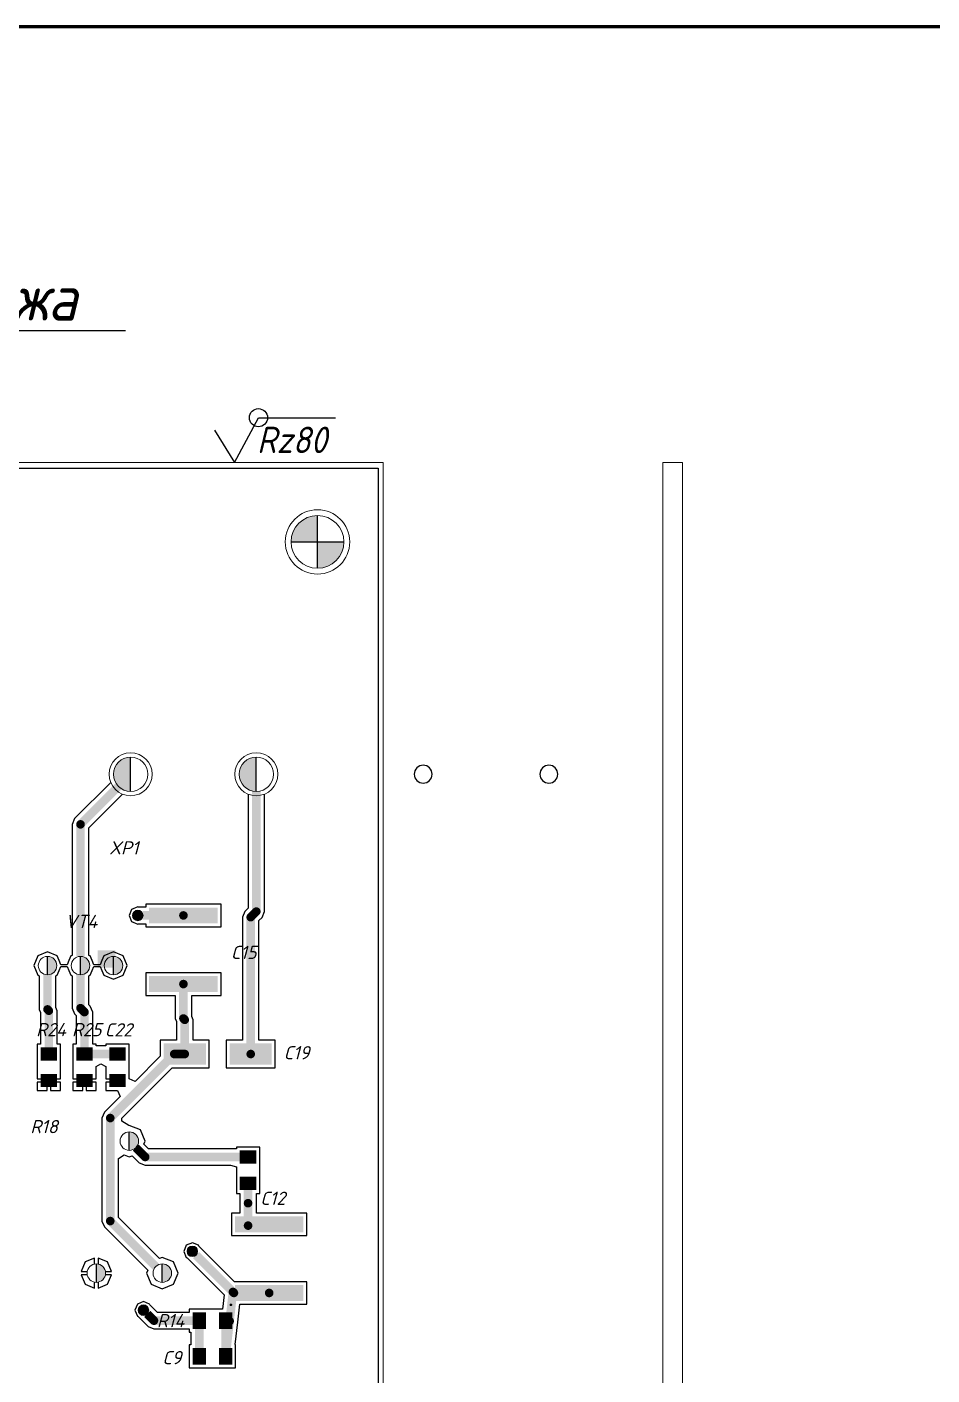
# Model space of a CAD drawing. Header units: millimetres. Extents: x -963 to 6553, y -1367 to 496.
# Drawn here: x 811 to 879.6, y 189.9 to 292 of the extents above; entities that cross this region are included whole.
import ezdxf

# ---------------------------------------------------------------- set-up
doc = ezdxf.new("R2010")
doc.units = ezdxf.units.MM
doc.header["$LTSCALE"] = 0.5
doc.layers.get('0').update_dxf_attribs({"lineweight": 60})
doc.layers.add('2-штриховка', color=7, linetype='Continuous', true_color=0x00c7c7)
doc.layers.add('4-текст', color=7, linetype='Continuous', true_color=0x00ad00)
for name, color, linetype in [('3-размеры', 6, 'Continuous'), ('TopLayer', 1, 'Continuous'), ('TopOverlay', 2, 'Continuous'), ('TopPaste', 8, 'Continuous')]:
    doc.layers.add(name, color=color, linetype=linetype)
doc.layers.add('BottomSolder', color=6, linetype='Continuous', plot=False)
doc.layers.add('Для ПП', color=30, linetype='Continuous', lineweight=20)
doc.styles.get("Standard").update_dxf_attribs({"font": 'isocpeui.ttf', "width": 0.9})

msp = doc.modelspace()

# ---------------------------------------------------------------- hatches: boundary and pattern name
at = {"layer": '2-штриховка'}
h = msp.add_hatch(color=256, dxfattribs=at)
h.dxf.hatch_style = 1
h.paths.add_polyline_path([(833.0574017870601, 254.9876039799996, 0.4142135623730951), (831.0574017870601, 252.9876039799996), (833.0574017870601, 252.9876039799996)])
h.paths.add_polyline_path([(835.0574017870601, 252.9876039799996), (833.0574017870601, 252.9876039799996), (833.0574017870601, 250.9876039799996, 0.4142135623730951)])
h = msp.add_hatch(color=256, dxfattribs=at)
h.dxf.hatch_style = 1
h.paths.add_polyline_path([(817.5950118262123, 235.3876136974099, 0.4142135623730951), (818.8950118262122, 234.0876136974099), (818.8950118262122, 236.6876136974099, 0.4142135623730951)])
h = msp.add_hatch(color=256, dxfattribs=at)
h.dxf.hatch_style = 1
h.paths.add_polyline_path([(827.1200120270603, 235.38761378, 0.4142135623730951), (828.4200120270602, 234.08761378), (828.4200120270602, 236.68761378, 0.4142135623730951)])
h = msp.add_hatch(color=256, dxfattribs=at)
h.dxf.hatch_style = 1
h.paths.add_polyline_path([(819.0325778280938, 224.6876098588128, 1), (819.8325778280938, 224.6876098588128, 1)])
h = msp.add_hatch(color=256, dxfattribs=at)
h.dxf.hatch_style = 1
h.paths.add_polyline_path([(812.5949992270602, 221.58756658), (812.5949992270602, 220.18756658, 0.4142135623730951), (813.2949992270602, 220.88756658, 0.4142135623730951)])
h = msp.add_hatch(color=256, dxfattribs=at)
h.dxf.hatch_style = 1
h.paths.add_polyline_path([(815.0949688270601, 221.58756658), (815.0949688270601, 220.18756658, 0.4142135623730951), (815.7949688270602, 220.88756658, 0.4142135623730951)])
h = msp.add_hatch(color=256, dxfattribs=at)
h.dxf.hatch_style = 1
h.paths.add_polyline_path([(817.5949892270602, 221.58756658), (817.5949892270602, 220.18756658, 0.4142135623730951), (818.2949892270602, 220.88756658, 0.4142135623730951)])
h = msp.add_hatch(color=256, dxfattribs=at)
h.dxf.hatch_style = 1
h.paths.add_polyline_path([(818.7949868270601, 208.28761858), (818.7949868270601, 206.88761858, 0.4142135623730951), (819.4949868270602, 207.58761858, 0.4142135623730951)])
h = msp.add_hatch(color=256, dxfattribs=at)
h.dxf.hatch_style = 1
h.paths.add_polyline_path([(823.172777829557, 199.2372162498823, 1), (823.972777829557, 199.2372162498823, 1)])
h = msp.add_hatch(color=256, dxfattribs=at)
h.dxf.hatch_style = 1
h.paths.add_polyline_path([(816.2949664270601, 198.28758778), (816.2949664270601, 196.88758778, 0.4142135623730951), (816.9949664270601, 197.58758778, 0.4142135623730951)])
h = msp.add_hatch(color=256, dxfattribs=at)
h.dxf.hatch_style = 1
h.paths.add_polyline_path([(821.2949564270601, 198.28758778), (821.2949564270601, 196.88758778, 0.4142135623730951), (821.9949564270602, 197.58758778, 0.4142135623730951)])
h = msp.add_hatch(color=256, dxfattribs=at)
h.dxf.hatch_style = 1
h.paths.add_polyline_path([(819.4643776270601, 194.78520578, 1), (820.2643776270601, 194.78520578, 1)])

# ---------------------------------------------------------------- linework, layer by layer
at = {"lineweight": 60}
msp.add_lwpolyline([(736.4386285396113, 5), (1131.438628539611, 5), (1131.438628539611, 292), (736.4386285396113, 292)], close=True, dxfattribs=at)
at = {"layer": '3-размеры'}
for p, q in [((825.2483941339912, 261.4613120900331), (826.7740293829962, 259)), ((826.7740293829962, 259), (828.5798923587778, 262.3949096695624)), ((828.5798923587778, 262.3949096695624), (834.4171393940247, 262.3949096695624))]:
    msp.add_line(p, q, dxfattribs=at)
msp.add_circle((828.5798923587778, 262.3949096695624), 0.6889672591341878, dxfattribs=at)
at = {"layer": '4-текст'}
for p, q in [((781.3346259386559, 269.0058814875172), (818.4968772760468, 269.0058814875172)), ((833.0574017870601, 250.9876039799996), (833.0574017870601, 254.9876039799996)), ((831.05740178706, 252.9876039799996), (835.0574017870601, 252.9876039799996)), ((818.8950118262122, 234.0876136974099), (818.8950118262122, 236.6876136974099)), ((828.4200120270602, 234.08761378), (828.4200120270602, 236.68761378)), ((812.5949992270602, 220.18756658), (812.5949992270602, 221.58756658)), ((815.0949688270601, 220.18756658), (815.0949688270601, 221.58756658)), ((817.5949892270602, 220.18756658), (817.5949892270602, 221.58756658)), ((818.7949868270601, 206.88761858), (818.7949868270601, 208.28761858)), ((816.2949664270601, 196.88758778), (816.2949664270601, 198.28758778)), ((821.2949564270601, 196.88758778), (821.2949564270601, 198.28758778))]:
    msp.add_line(p, q, dxfattribs=at)
at = {"layer": 'BottomSolder'}
for centre, start, end in [((841.0670581484454, 235.38761378), 0, 180), ((850.5920581484454, 235.38761378), 0, 180), ((841.0670581484454, 235.38761378), 180, 0), ((850.5920581484454, 235.38761378), 180, 0)]:
    msp.add_arc(centre, 0.675800019999997, start, end, dxfattribs=at)
msp.add_solid([(816.4054056684454, 220.7259921), (817.7286034284454, 220.7259921), (816.4054056684454, 222.04918986), (817.7286034284454, 222.04918986)], dxfattribs=at)
at = {"layer": 'TopLayer'}
for p, q in [((758.4405685470601, 258.57521536), (837.6449846870602, 258.57521536)), ((837.6449846870602, 258.57521536), (837.6449846870602, 129.4)), ((817.389470074871, 234.7683692678109), (814.6518201070602, 232.0307193)), ((827.7933051270601, 233.8851628499627), (827.7933051270601, 225.23863992)), ((829.0467189270602, 224.97904938), (829.0467189270602, 233.8851628499626)), ((815.7216757270602, 231.32798004), (818.275767514871, 233.8820718278109)), ((814.6518201070602, 232.0307193), (814.4682619270601, 231.58757058)), ((814.4682619270601, 231.58757058), (814.4682619270601, 221.66057748)), ((815.7216757270602, 221.66057748), (815.7216757270602, 231.32798004)), ((818.9702976270602, 225.14988978), (818.7788146470601, 224.68760978)), ((819.4325776270601, 225.34137276), (818.9702976270602, 225.14988978)), ((819.4978962670601, 225.31431668), (819.4325776270601, 225.34137276)), ((820.0410041470601, 225.31431668), (819.4978962670601, 225.31431668)), ((825.7490039070601, 225.54160858), (820.0410041470601, 225.54160858)), ((820.0410041470601, 225.54160858), (820.0410041470601, 225.31431668)), ((825.7490039070601, 223.83361098), (825.7490039070601, 225.54160858)), ((827.5518197070602, 224.9971545), (827.3682615270601, 224.55400578)), ((827.7933051270601, 225.23863992), (827.5518197070602, 224.9971545)), ((828.8631607470601, 224.53590066), (829.0467189270602, 224.97904938)), ((818.7788146470601, 224.68760978), (818.9702976270602, 224.22532978)), ((818.9702976270602, 224.22532978), (819.4325776270601, 224.0338468)), ((819.4325776270601, 224.0338468), (819.4978962670601, 224.06090288)), ((819.4978962670601, 224.06090288), (820.0410041470601, 224.06090288)), ((820.0410041470601, 224.06090288), (820.0410041470601, 223.83361098)), ((820.0410041470601, 223.83361098), (825.7490039070601, 223.83361098)), ((827.3682615270601, 224.55400578), (827.3682615270601, 215.24160378)), ((828.6216753270602, 224.29441524), (828.8631607470601, 224.53590066)), ((828.6216753270602, 215.24160378), (828.6216753270602, 224.29441524)), ((812.5949992270602, 221.92016802), (811.8648406670601, 221.61772514)), ((813.3251577870601, 221.61772514), (812.5949992270602, 221.92016802)), ((814.4682619270601, 221.66057748), (814.3648102670601, 221.61772514)), ((815.8251273870601, 221.61772514), (815.7216757270602, 221.66057748)), ((817.5949892270602, 221.92016802), (816.8648306670601, 221.61772514)), ((818.3251477870601, 221.61772514), (817.5949892270602, 221.92016802)), ((811.8648406670601, 221.61772514), (811.5623977870601, 220.88756658)), ((811.5623977870601, 220.88756658), (811.8648406670601, 220.15740802)), ((813.4700393870602, 221.26795444), (813.3251577870601, 221.61772514)), ((813.4700368470601, 220.50717618), (813.6004302870601, 220.82196092)), ((813.6004302870601, 220.95317224), (813.4700393870602, 221.26795444)), ((814.0895377670602, 220.95317224), (813.6004302870601, 220.95317224)), ((813.6004302870601, 220.82196092), (814.0895377670602, 220.82196092)), ((814.2199312070601, 221.26795698), (814.0895377670602, 220.95317224)), ((814.0895377670602, 220.82196092), (814.2199286670601, 220.50717872)), ((814.3648102670601, 221.61772514), (814.2199312070601, 221.26795698)), ((815.9699708870602, 221.2680408), (815.8251273870601, 221.61772514)), ((816.1004506870601, 220.95304778), (815.9699708870602, 221.2680408)), ((815.9699708870602, 220.50708728), (816.1004506870601, 220.82208538)), ((816.5895073670602, 220.95304778), (816.1004506870601, 220.95304778)), ((816.1004506870601, 220.82208538), (816.5895073670602, 220.82208538)), ((816.7199871670601, 221.26804588), (816.5895073670602, 220.95304778)), ((816.5895073670602, 220.82208538), (816.7199871670601, 220.50709236)), ((816.8648306670601, 221.61772514), (816.7199871670601, 221.26804588)), ((818.6275906670602, 220.88756658), (818.3251477870601, 221.61772514)), ((818.3251477870601, 220.15740802), (818.6275906670602, 220.88756658)), ((811.8648406670601, 220.15740802), (811.9682923270601, 220.11455568)), ((811.9682923270601, 220.11455568), (811.9682923270601, 217.56738018)), ((813.2217061270601, 220.11455568), (813.3251577870601, 220.15740802)), ((813.2217061270601, 217.7087642), (813.2217061270601, 220.11455568)), ((813.3251577870601, 220.15740802), (813.4700368470601, 220.50717618)), ((814.2199286670601, 220.50717872), (814.3648102670601, 220.15740802)), ((814.3648102670601, 220.15740802), (814.4682619270601, 220.11455568)), ((814.4682619270601, 220.11455568), (814.4682619270601, 217.66583058)), ((815.7216757270602, 220.11455568), (815.8251273870601, 220.15740802)), ((815.7216757270602, 217.92542112), (815.7216757270602, 220.11455568)), ((815.8251273870601, 220.15740802), (815.9699708870602, 220.50708728)), ((816.7199871670601, 220.50709236), (816.8648306670601, 220.15740802)), ((816.8648306670601, 220.15740802), (817.5949892270602, 219.85496514)), ((817.5949892270602, 219.85496514), (818.3251477870601, 220.15740802)), ((825.7490039070601, 220.34156818), (820.0410041470601, 220.34156818)), ((820.0410041470601, 220.34156818), (820.0410041470601, 218.63357058)), ((825.7490039070601, 218.63357058), (825.7490039070601, 220.34156818)), ((820.0410041470601, 218.63357058), (822.2682971270601, 218.63357058)), ((822.2682971270601, 218.63357058), (822.2682971270601, 216.88158018)), ((823.5217109270601, 217.0229642), (823.5217109270601, 218.63357058)), ((823.5217109270601, 218.63357058), (825.7490039070601, 218.63357058)), ((811.9682923270601, 217.56738018), (812.0682667270602, 217.32602176)), ((813.3216805270602, 217.46740578), (813.2217061270601, 217.7087642)), ((814.4682619270601, 217.66583058), (814.6518201070602, 217.22268186)), ((815.8381423470602, 217.8089545), (815.7216757270602, 217.92542112)), ((816.0217005270601, 217.36580578), (815.8381423470602, 217.8089545)), ((812.0682667270602, 217.32602176), (812.0682667270602, 214.94160438)), ((813.3216805270602, 214.94160438), (813.3216805270602, 217.46740578)), ((814.6518201070602, 217.22268186), (814.7682867270602, 217.10621524)), ((814.7682867270602, 217.10621524), (814.7682867270602, 214.94160438)), ((816.0217005270601, 214.94160438), (816.0217005270601, 217.36580578)), ((822.2682971270601, 216.88158018), (822.3682715270601, 216.64022176)), ((822.3682715270601, 216.64022176), (822.3682715270601, 215.24160378)), ((823.6216853270602, 216.78160578), (823.5217109270601, 217.0229642)), ((823.6216853270602, 215.24160378), (823.6216853270602, 216.78160578)), ((812.0682667270602, 214.94160438), (811.8159736070601, 214.94160438)), ((811.8159736070601, 214.94160438), (811.8159736070601, 213.44160992)), ((813.5739736470601, 214.94160438), (813.3216805270602, 214.94160438)), ((813.5739736470601, 213.44160992), (813.5739736470601, 214.94160438)), ((814.7682867270602, 214.94160438), (814.5159936070601, 214.94160438)), ((814.5159936070601, 214.94160438), (814.5159936070601, 213.44155912)), ((816.2739936470601, 214.94160438), (816.0217005270601, 214.94160438)), ((816.2739936470601, 214.81431228), (816.2739936470601, 214.94160438)), ((817.01596320706, 214.81431228), (816.2739936470601, 214.81431228)), ((818.7739632470601, 214.94160438), (817.01596320706, 214.94160438)), ((817.01596320706, 214.94160438), (817.01596320706, 214.81431228)), ((818.7739632470601, 213.44155912), (818.7739632470601, 214.94160438)), ((822.3682715270601, 215.24160378), (821.1409790870601, 215.24160378)), ((821.1409790870601, 215.24160378), (821.1409790870601, 214.01370428)), ((824.8489777670601, 215.24160378), (823.6216853270602, 215.24160378)), ((824.8489777670601, 213.13360698), (824.8489777670601, 215.24160378)), ((827.3682615270601, 215.24160378), (826.1409690870602, 215.24160378)), ((826.1409690870602, 215.24160378), (826.1409690870602, 213.13360698)), ((829.8489677670601, 215.24160378), (828.6216753270602, 215.24160378)), ((829.8489677670601, 213.13360698), (829.8489677670601, 215.24160378)), ((821.1409790870601, 214.01370428), (819.2359028870601, 212.10862808)), ((811.8159736070601, 213.44160992), (811.8159710670601, 213.43360638)), ((811.8159710670601, 213.43360638), (811.8159710670601, 212.94160838)), ((811.8159710670601, 212.94160838), (811.8159736070601, 212.93360484)), ((811.8159736070601, 212.93360484), (811.8159736070601, 212.31461192)), ((813.5739761870601, 213.43360638), (813.5739736470601, 213.44160992)), ((813.5739736470601, 212.93360484), (813.5739761870601, 212.94160838)), ((813.5739736470601, 212.31461192), (813.5739736470601, 212.93360484)), ((813.5739761870601, 212.94160838), (813.5739761870601, 213.43360638)), ((814.5159936070601, 213.44155912), (814.5159910670601, 213.43360638)), ((814.5159910670601, 213.43360638), (814.5159910670601, 212.94155758)), ((814.5159910670601, 212.94155758), (814.5159936070601, 212.93360484)), ((814.5159936070601, 212.93360484), (814.5159936070601, 212.31455096)), ((816.2739936470601, 212.93360484), (816.2739961870601, 212.94155758)), ((816.2739936470601, 212.31455096), (816.2739936470601, 212.93360484)), ((816.2739961870601, 213.2427076), (816.6449784270601, 213.45542752)), ((816.2739961870601, 212.94155758), (816.2739961870601, 213.2427076)), ((816.6449784270601, 213.45542752), (817.0159606670601, 213.2427076)), ((817.0159606670601, 213.2427076), (817.0159606670601, 212.94155758)), ((817.0159606670601, 212.94155758), (817.01596320706, 212.93360484)), ((817.01596320706, 212.93360484), (817.01596320706, 212.31455096)), ((818.2166237470601, 209.31675406), (822.0334766670601, 213.13360698)), ((818.7739657870601, 213.43360638), (818.7739632470601, 213.44155912)), ((818.7739632470601, 212.93360484), (818.7739657870601, 212.94155758)), ((818.7739632470601, 212.29997136), (818.7739632470601, 212.93360484)), ((818.7739657870601, 212.94155758), (818.7739657870601, 213.43360638)), ((822.0334766670601, 213.13360698), (824.8489777670601, 213.13360698)), ((826.1409690870602, 213.13360698), (829.8489677670601, 213.13360698)), ((811.8159736070601, 212.31461192), (812.6949812470601, 212.31461192)), ((812.5679812470602, 212.06061192), (811.8159736070601, 212.06061192)), ((811.8159736070601, 212.06061192), (811.8159736070601, 211.43361038)), ((811.8159736070601, 211.43361038), (812.5679812470602, 211.43361038)), ((812.5679812470602, 211.43361038), (812.5679812470602, 212.06061192)), ((812.6949812470601, 212.31461192), (813.5739736470601, 212.31461192)), ((813.5739736470601, 212.06061192), (812.8219812470601, 212.06061192)), ((812.8219812470601, 212.06061192), (812.8219812470601, 211.43361038)), ((812.8219812470601, 211.43361038), (813.5739736470601, 211.43361038)), ((813.5739736470601, 211.43361038), (813.5739736470601, 212.06061192)), ((814.5159936070601, 212.31455096), (815.3949910870601, 212.31455096)), ((815.2679910870601, 212.06055096), (814.5159936070601, 212.06055096)), ((814.5159936070601, 212.06055096), (814.5159936070601, 211.43355958)), ((814.5159936070601, 211.43355958), (815.2679910870601, 211.43355958)), ((815.2679910870601, 211.43355958), (815.2679910870601, 212.06055096)), ((815.3949910870601, 212.31455096), (816.2739936470601, 212.31455096)), ((816.2739936470601, 212.06055096), (815.5219910870601, 212.06055096)), ((815.5219910870601, 212.06055096), (815.5219910870601, 211.43355958)), ((815.5219910870601, 211.43355958), (816.2739936470601, 211.43355958)), ((816.2739936470601, 211.43355958), (816.2739936470601, 212.06055096)), ((817.01596320706, 212.31455096), (817.8949606870601, 212.31455096)), ((817.8949606870601, 212.06055096), (817.01596320706, 212.06055096)), ((817.01596320706, 212.06055096), (817.01596320706, 211.43355958)), ((817.01596320706, 211.43355958), (817.9075514670601, 211.43355958)), ((817.8949606870601, 212.31455096), (817.8949606870601, 212.06055096)), ((817.9075514670601, 211.43355958), (818.0988947470602, 210.97161994)), ((819.2359028870601, 212.10862808), (818.7739632470601, 212.29997136)), ((818.0988947470602, 210.97161994), (816.9066289070602, 209.7793541)), ((816.9066289070602, 209.7793541), (816.7230707270602, 209.33620538)), ((816.7230707270602, 209.33620538), (816.7230707270602, 201.53276658)), ((818.2357347070601, 209.09212408), (818.2166237470601, 209.31675406)), ((818.7649386270601, 208.77013082), (818.2357347070601, 209.09212408)), ((818.7949868270601, 208.78257682), (818.7649386270601, 208.77013082)), ((819.6399508470602, 208.4325826), (818.7949868270601, 208.78257682)), ((819.9899450670601, 207.58761858), (819.6399508470602, 208.4325826)), ((819.8995413870601, 207.36936146), (819.9899450670601, 207.58761858)), ((820.2545749670602, 207.01432788), (819.8995413870601, 207.36936146)), ((817.9764845270602, 206.28170552), (818.3922190270602, 206.55949008)), ((818.3922190270602, 206.55949008), (818.7949868270601, 206.39266034)), ((818.7949868270601, 206.39266034), (819.0132439470601, 206.48306402)), ((819.0132439470601, 206.48306402), (819.5518357070601, 205.94447226)), ((826.9159688070602, 207.01432788), (820.2545749670602, 207.01432788)), ((828.6739688470601, 207.14161998), (826.9159688070602, 207.14161998)), ((826.9159688070602, 207.14161998), (826.9159688070602, 207.01432788)), ((828.6739688470601, 205.64162552), (828.6739688470601, 207.14161998)), ((817.9764845270602, 201.79235712), (817.9764845270602, 206.28170552)), ((819.5518357070601, 205.94447226), (819.9949844270601, 205.76091408)), ((819.9949844270601, 205.76091408), (826.4653575670601, 205.76091408)), ((826.4653575670601, 205.76091408), (826.9159662670601, 205.63361944)), ((826.9159662670601, 205.63361944), (826.9159662670601, 205.14162398)), ((828.6739713870601, 205.63362198), (828.6739688470601, 205.64162552)), ((828.6739713870601, 205.14162398), (828.6739713870601, 205.63362198)), ((826.9159662670601, 205.14162398), (826.9159688070602, 205.13362044)), ((826.9159688070602, 205.13362044), (826.9159688070602, 203.63362598)), ((828.6739688470601, 205.13362044), (828.6739713870601, 205.14162398)), ((828.6739688470601, 203.63362598), (828.6739688470601, 205.13362044)), ((826.9159688070602, 203.63362598), (827.1682619270601, 203.63362598)), ((827.1682619270601, 203.63362598), (827.1682619270601, 202.88760258)), ((828.4216757270601, 202.88761274), (828.4216757270601, 203.63362598)), ((828.4216757270601, 203.63362598), (828.6739688470601, 203.63362598)), ((827.1682619270601, 202.88760258), (827.1682695470602, 202.8875848)), ((827.1682695470602, 202.8875848), (827.1682695470602, 202.14160458)), ((828.4216833470601, 202.88759496), (828.4216757270601, 202.88761274)), ((828.4216833470601, 202.14160458), (828.4216833470601, 202.88759496)), ((816.7230707270602, 201.53276658), (816.9066289070602, 201.08961786)), ((821.0766993070602, 198.69214234), (817.9764845270602, 201.79235712)), ((827.1682695470602, 202.14160458), (826.5409657470601, 202.14160458)), ((826.5409657470601, 202.14160458), (826.5409657470601, 200.43360698)), ((832.2489655070601, 202.14160458), (828.4216833470601, 202.14160458)), ((832.2489655070601, 200.43360698), (832.2489655070601, 202.14160458)), ((816.9066289070602, 201.08961786), (820.1904018670601, 197.8058449)), ((826.5409657470601, 200.43360698), (832.2489655070601, 200.43360698)), ((823.1104976270601, 199.69949618), (822.9190146470602, 199.23721618)), ((822.9190146470602, 199.23721618), (823.1104976270601, 198.77493618)), ((823.5727776270602, 199.89097916), (823.1104976270601, 199.69949618)), ((824.0350576270602, 199.69949618), (823.5727776270602, 199.89097916)), ((824.0621137070601, 199.63417754), (824.0350576270602, 199.69949618)), ((826.7546762670601, 196.94161498), (824.0621137070601, 199.63417754)), ((815.4500024070601, 198.4325518), (815.1526166670601, 197.71459794)), ((816.1679715070601, 198.72994262), (815.4500024070601, 198.4325518)), ((816.1679715070601, 198.2759716048348), (816.1679715070601, 198.72994262)), ((817.1399304470601, 198.4325518), (816.4219715070601, 198.72994008)), ((816.4219715070601, 198.72994008), (816.4219715070601, 198.2759697304128)), ((817.4373161870601, 197.71459794), (817.1399304470601, 198.4325518)), ((821.2949564270601, 198.78254602), (821.0766993070602, 198.69214234)), ((822.1399204470601, 198.4325518), (821.2949564270601, 198.78254602)), ((822.4899146670601, 197.58758778), (822.1399204470601, 198.4325518)), ((823.1104976270601, 198.77493618), (823.1758162670601, 198.7478801)), ((823.1758162670601, 198.7478801), (825.9895215870602, 195.93417478)), ((815.6065816650724, 197.46059794), (815.1526090470601, 197.46059794)), ((815.1526090470601, 197.46059794), (815.4500024070601, 196.74262376)), ((815.1526166670601, 197.71459794), (815.6065854139164, 197.71459794)), ((816.9833474402038, 197.71459794), (817.4373161870601, 197.71459794)), ((817.4373238070601, 197.46059794), (816.9833511890478, 197.46059794)), ((817.1399304470601, 196.74262376), (817.4373238070601, 197.46059794)), ((820.1904018670601, 197.8058449), (820.0999981870601, 197.58758778)), ((820.0999981870601, 197.58758778), (820.4499924070601, 196.74262376)), ((822.1399204470601, 196.74262376), (822.4899146670601, 197.58758778)), ((815.4500024070601, 196.74262376), (816.1679715070601, 196.44523294)), ((816.1679715070601, 196.44523294), (816.1679715070601, 196.8992039551652)), ((816.4219715070601, 196.8992058295871), (816.4219715070601, 196.44523548)), ((816.4219715070601, 196.44523548), (817.1399304470601, 196.74262376)), ((820.4499924070601, 196.74262376), (821.2949564270601, 196.39262954)), ((821.2949564270601, 196.39262954), (822.1399204470601, 196.74262376)), ((832.2489655070601, 196.94161498), (826.7546762670601, 196.94161498)), ((832.2489655070601, 195.23361738), (832.2489655070601, 196.94161498)), ((819.4020976270601, 195.24748578), (819.2106146470601, 194.78520578)), ((819.8643776270601, 195.43896876), (819.4020976270601, 195.24748578)), ((820.3266576270602, 195.24748578), (819.8643776270601, 195.43896876)), ((820.3537137070601, 195.18216714), (820.3266576270602, 195.24748578)), ((820.9215789670601, 194.61430188), (820.3537137070601, 195.18216714)), ((825.9895215870602, 195.93417478), (825.8688487270601, 194.866595)), ((827.0190826470601, 193.88314256), (827.1717315670602, 195.23361738)), ((827.1717315670602, 195.23361738), (832.2489655070601, 195.23361738)), ((819.2106146470601, 194.78520578), (819.4020976270601, 194.32292578)), ((819.4020976270601, 194.32292578), (819.4674162670601, 194.2958697)), ((819.4674162670601, 194.2958697), (820.21883970706, 193.54444626)), ((823.3410026270601, 194.61430188), (820.9215789670601, 194.61430188)), ((824.8409970870601, 194.866595), (823.3410026270601, 194.866595)), ((823.3410026270601, 194.866595), (823.3410026270601, 194.61430188)), ((824.8490006270601, 194.86659754), (824.8409970870601, 194.866595)), ((825.3409986270601, 194.86659754), (824.8490006270601, 194.86659754)), ((825.3490021670601, 194.866595), (825.3409986270601, 194.86659754)), ((825.8688487270601, 194.866595), (825.3490021670601, 194.866595)), ((820.21883970706, 193.54444626), (820.6619884270601, 193.36088808)), ((820.6619884270601, 193.36088808), (823.3410026270601, 193.36088808)), ((823.3410026270601, 193.36088808), (823.3410026270601, 193.10859496)), ((823.3410026270601, 193.10859496), (823.4682947270601, 193.10859496)), ((823.4682947270601, 193.10859496), (823.4682947270601, 192.166575)), ((826.8277419070602, 192.19036972), (827.0190826470601, 193.88314256)), ((823.4682947270601, 192.166575), (823.3410026270601, 192.166575)), ((823.3410026270601, 192.166575), (823.3410026270601, 190.40857496)), ((826.8489991670601, 192.166575), (826.8277419070602, 192.19036972)), ((826.8489966270602, 190.40857496), (826.8489966270602, 192.166575)), ((826.8489966270602, 192.166575), (826.8489991670601, 192.166575)), ((823.3410026270601, 190.40857496), (824.8409970870601, 190.40857496)), ((824.8409970870601, 190.40857496), (824.8490006270601, 190.40857242)), ((824.8490006270601, 190.40857242), (825.3409986270601, 190.40857242)), ((825.3409986270601, 190.40857242), (825.3490021670601, 190.40857496)), ((825.3490021670601, 190.40857496), (826.8489966270602, 190.40857496))]:
    msp.add_line(p, q, dxfattribs=at)
at = {"layer": 'TopLayer', "const_width": 0.6500012399999999}
for points in [[(815.0949688270601, 231.58757058), (817.975773057888, 234.4683748346491)], [(828.4200120270601, 224.97904938), (828.4200120270602, 234.08761378)], [(815.0949688270601, 221.58756658), (815.0949688270601, 231.58757058)], [(819.8325778280938, 224.6876098497079), (822.89500402706, 224.68760978)], [(827.9949684270601, 224.55400578), (828.4200120270601, 224.97904938)], [(827.9949684270601, 214.18760538), (827.9949684270601, 224.55400578)], [(812.5949992270602, 217.56738018), (812.5949992270602, 220.18756658)], [(815.0949688270601, 217.66583058), (815.0949688270601, 220.18756658)], [(822.89500402706, 216.88158018), (822.89500402706, 219.48756938)], [(812.5949992270602, 217.56738018), (812.6949736270601, 217.46740578)], [(812.6949736270601, 214.18760538), (812.6949736270601, 217.46740578)], [(815.0949688270601, 217.66583058), (815.3949936270601, 217.36580578)], [(815.3949936270601, 214.18760538), (815.3949936270601, 217.36580578)], [(822.89500402706, 216.88158018), (822.9949784270601, 216.78160578)], [(822.9949784270601, 214.18760538), (822.9949784270601, 216.78160578)], [(815.3949936270601, 214.18760538), (817.8949632270601, 214.18760538)], [(817.3497776270601, 209.33620538), (822.2011776270601, 214.18760538)], [(822.2011776270601, 214.18760538), (822.9949784270601, 214.18760538)], [(817.3497776270601, 201.53276658), (817.3497776270601, 209.33620538)], [(819.2899615738908, 207.0926438331694), (819.9949844270601, 206.38762098)], [(819.9949844270601, 206.38762098), (827.7949688270602, 206.38762098)], [(827.7949688270602, 202.88760258), (827.7949688270602, 204.38762498)], [(827.7949688270602, 202.88760258), (827.7949764470601, 202.88759496)], [(827.7949764470601, 201.18760344), (827.7949764470601, 202.88759496)], [(817.3497776270601, 201.53276658), (820.7999816802295, 198.0825625268306)], [(823.8556205294982, 198.9543735248743), (826.6461776270602, 196.16381618)], [(826.3963406870602, 193.95353358), (826.6461776270602, 196.16381618)], [(826.6461776270602, 196.16381618), (829.3949656270601, 196.08761618)], [(826.6461776270602, 196.16381618), (826.7223776270602, 196.08761618)], [(826.7223776270602, 196.08761618), (829.3949656270601, 196.08761618)], [(820.1472203395347, 194.5023630675254), (820.6619884270601, 193.98759498)], [(820.6619884270601, 193.98759498), (824.0950016270601, 193.98759498)], [(824.0950016270601, 191.28757498), (824.0950016270601, 193.98759498)], [(826.0949976270601, 191.28757498), (826.0949976270601, 193.98759498)], [(826.0949976270601, 191.28757498), (826.3963406870602, 193.95353358)]]:
    msp.add_lwpolyline(points, dxfattribs=at)
at = {"layer": 'TopLayer', "const_width": 0.32500062}
for points in [[(814.9324697870601, 231.58757058, 1), (815.2574678670601, 231.58757058, 1)], [(814.9324697870601, 231.58757058, 1), (815.2574678670601, 231.58757058, 1)], [(822.7325049870601, 224.68760978, 1), (823.0575030670601, 224.68760978, 1)], [(827.8324693870601, 224.55400578, 1), (828.1574674670601, 224.55400578, 1)], [(827.8324693870601, 224.55400578, 1), (828.1574674670601, 224.55400578, 1)], [(828.2575129870601, 224.97904938, 1), (828.5825110670602, 224.97904938, 1)], [(828.2575129870601, 224.97904938, 1), (828.5825110670602, 224.97904938, 1)], [(822.7325049870601, 219.48756938, 1), (823.0575030670601, 219.48756938, 1)], [(812.4325001870601, 217.56738018, 1), (812.7574982670601, 217.56738018, 1)], [(812.4325001870601, 217.56738018, 1), (812.7574982670601, 217.56738018, 1)], [(812.5324745870602, 217.46740578, 1), (812.8574726670602, 217.46740578, 1)], [(812.5324745870602, 217.46740578, 1), (812.8574726670602, 217.46740578, 1)], [(814.9324697870601, 217.66583058, 1), (815.2574678670601, 217.66583058, 1)], [(814.9324697870601, 217.66583058, 1), (815.2574678670601, 217.66583058, 1)], [(815.2324945870602, 217.36580578, 1), (815.5574926670602, 217.36580578, 1)], [(815.2324945870602, 217.36580578, 1), (815.5574926670602, 217.36580578, 1)], [(822.7325049870601, 216.88158018, 1), (823.0575030670601, 216.88158018, 1)], [(822.7325049870601, 216.88158018, 1), (823.0575030670601, 216.88158018, 1)], [(822.8324793870601, 216.78160578, 1), (823.1574774670602, 216.78160578, 1)], [(822.8324793870601, 216.78160578, 1), (823.1574774670602, 216.78160578, 1)], [(812.5324745870602, 214.18760538, 1), (812.8574726670602, 214.18760538, 1)], [(815.2324945870602, 214.18760538, 1), (815.5574926670602, 214.18760538, 1)], [(815.2324945870602, 214.18760538, 1), (815.5574926670602, 214.18760538, 1)], [(817.7324641870601, 214.18760538, 1), (818.0574622670601, 214.18760538, 1)], [(822.0386785870602, 214.18760538, 1), (822.3636766670601, 214.18760538, 1)], [(822.0386785870602, 214.18760538, 1), (822.3636766670601, 214.18760538, 1)], [(822.8324793870601, 214.18760538, 1), (823.1574774670602, 214.18760538, 1)], [(822.8324793870601, 214.18760538, 1), (823.1574774670602, 214.18760538, 1)], [(827.8324693870601, 214.18760538, 1), (828.1574674670601, 214.18760538, 1)], [(817.1872785870602, 209.33620538, 1), (817.5122766670601, 209.33620538, 1)], [(817.1872785870602, 209.33620538, 1), (817.5122766670601, 209.33620538, 1)], [(819.8324853870602, 206.38762098, 1), (820.1574834670602, 206.38762098, 1)], [(819.8324853870602, 206.38762098, 1), (820.1574834670602, 206.38762098, 1)], [(827.6324697870601, 206.38762098, 1), (827.9574678670601, 206.38762098, 1)], [(827.6324697870601, 204.38762498, 1), (827.9574678670601, 204.38762498, 1)], [(827.6324697870601, 202.88760258, 1), (827.9574678670601, 202.88760258, 1)], [(827.6324697870601, 202.88760258, 1), (827.9574678670601, 202.88760258, 1)], [(827.6324774070602, 202.88759496, 1), (827.9574754870602, 202.88759496, 1)], [(827.6324774070602, 202.88759496, 1), (827.9574754870602, 202.88759496, 1)], [(817.1872785870602, 201.53276658, 1), (817.5122766670601, 201.53276658, 1)], [(817.1872785870602, 201.53276658, 1), (817.5122766670601, 201.53276658, 1)], [(827.6324774070602, 201.18760344, 1), (827.9574754870602, 201.18760344, 1)], [(826.4836785870601, 196.16381618, 1), (826.8086766670601, 196.16381618, 1)], [(826.4836785870601, 196.16381618, 1), (826.8086766670601, 196.16381618, 1)], [(826.4836785870601, 196.16381618, 1), (826.8086766670601, 196.16381618, 1)], [(826.4836785870601, 196.16381618, 1), (826.8086766670601, 196.16381618, 1)], [(826.5598785870601, 196.08761618, 1), (826.8848766670601, 196.08761618, 1)], [(826.5598785870601, 196.08761618, 1), (826.8848766670601, 196.08761618, 1)], [(829.2324665870601, 196.08761618, 1), (829.5574646670601, 196.08761618, 1)], [(829.2324665870601, 196.08761618, 1), (829.5574646670601, 196.08761618, 1)], [(820.4994893870602, 193.98759498, 1), (820.8244874670601, 193.98759498, 1)], [(820.4994893870602, 193.98759498, 1), (820.8244874670601, 193.98759498, 1)], [(823.9325025870602, 193.98759498, 1), (824.2575006670601, 193.98759498, 1)], [(823.9325025870602, 193.98759498, 1), (824.2575006670601, 193.98759498, 1)], [(825.9324985870602, 193.98759498, 1), (826.2574966670601, 193.98759498, 1)], [(826.2338416470601, 193.95353358, 1), (826.5588397270601, 193.95353358, 1)], [(826.2338416470601, 193.95353358, 1), (826.5588397270601, 193.95353358, 1)], [(823.9325025870602, 191.28757498, 1), (824.2575006670601, 191.28757498, 1)], [(825.9324985870602, 191.28757498, 1), (826.2574966670601, 191.28757498, 1)], [(825.9324985870602, 191.28757498, 1), (826.2574966670601, 191.28757498, 1)]]:
    msp.add_lwpolyline(points, format="xyb", close=True, dxfattribs=at)
at = {"layer": 'TopLayer'}
for points in [[(825.4950039070602, 224.08761098), (825.4950039070602, 225.28760858), (820.2950041470601, 224.08761098), (820.2950041470601, 225.28760858)], [(825.4950039070602, 218.88757058), (825.4950039070602, 220.08756818), (820.2950041470601, 218.88757058), (820.2950041470601, 220.08756818)], [(813.3199736470601, 213.68760638), (813.3199736470601, 214.68760438), (812.0699736070601, 213.68760638), (812.0699736070601, 214.68760438)], [(816.0199936470601, 213.68760638), (816.0199936470601, 214.68760438), (814.7699936070601, 213.68760638), (814.7699936070601, 214.68760438)], [(818.5199632470601, 213.68760638), (818.5199632470601, 214.68760438), (817.2699632070601, 213.68760638), (817.2699632070601, 214.68760438)], [(824.5949777670601, 213.38760698), (824.5949777670601, 214.98760378), (821.39497908706, 213.38760698), (821.39497908706, 214.98760378)], [(829.5949677670601, 213.38760698), (829.5949677670601, 214.98760378), (826.3949690870601, 213.38760698), (826.3949690870601, 214.98760378)], [(813.3199736470601, 211.68761038), (813.3199736470601, 212.68760838), (812.0699736070601, 211.68761038), (812.0699736070601, 212.68760838)], [(816.0199936470601, 211.68755958), (816.0199936470601, 212.68755758), (814.7699936070601, 211.68755958), (814.7699936070601, 212.68755758)], [(818.5199632470601, 211.68755958), (818.5199632470601, 212.68755758), (817.2699632070601, 211.68755958), (817.2699632070601, 212.68755758)], [(827.1699688070601, 206.88761998), (827.1699688070601, 205.88762198), (828.4199688470601, 206.88761998), (828.4199688470601, 205.88762198)], [(827.1699688070601, 204.88762398), (827.1699688070601, 203.88762598), (828.4199688470601, 204.88762398), (828.4199688470601, 203.88762598)], [(831.9949655070602, 200.68760698), (831.9949655070602, 201.88760458), (826.7949657470601, 200.68760698), (826.7949657470601, 201.88760458)], [(831.9949655070602, 195.48761738), (831.9949655070602, 196.68761498), (826.7949657470601, 195.48761738), (826.7949657470601, 196.68761498)], [(823.5950026270601, 193.36259496), (824.5950006270601, 193.36259496), (823.5950026270601, 194.612595), (824.5950006270601, 194.612595)], [(825.59499862706, 193.36259496), (826.59499662706, 193.36259496), (825.59499862706, 194.612595), (826.59499662706, 194.612595)], [(823.5950026270601, 190.66257496), (824.5950006270601, 190.66257496), (823.5950026270601, 191.912575), (824.5950006270601, 191.912575)], [(825.59499862706, 190.66257496), (826.59499662706, 190.66257496), (825.59499862706, 191.912575), (826.59499662706, 191.912575)]]:
    msp.add_solid(points, dxfattribs=at)
at = {"layer": 'TopOverlay', "const_width": 0.09999980000000003}
msp.add_lwpolyline([(826.4949968270602, 195.13759268, 1), (826.4949968270602, 195.23759248, 1)], format="xyb", close=True, dxfattribs=at)
msp.add_lwpolyline([(826.4949968270602, 195.13759268, 1), (826.4949968270602, 195.23759248, 1)], format="xyb", close=True, dxfattribs=at)
at = {"layer": 'TopPaste'}
for points in [[(825.4950039070602, 224.08761098), (825.4950039070602, 225.28760858), (820.2950041470601, 224.08761098), (820.2950041470601, 225.28760858)], [(825.4950039070602, 218.88757058), (825.4950039070602, 220.08756818), (820.2950041470601, 218.88757058), (820.2950041470601, 220.08756818)], [(813.3199736470601, 213.68760638), (813.3199736470601, 214.68760438), (812.0699736070601, 213.68760638), (812.0699736070601, 214.68760438)], [(816.0199936470601, 213.68760638), (816.0199936470601, 214.68760438), (814.7699936070601, 213.68760638), (814.7699936070601, 214.68760438)], [(818.5199632470601, 213.68760638), (818.5199632470601, 214.68760438), (817.2699632070601, 213.68760638), (817.2699632070601, 214.68760438)], [(824.5949777670601, 213.38760698), (824.5949777670601, 214.98760378), (821.39497908706, 213.38760698), (821.39497908706, 214.98760378)], [(829.5949677670601, 213.38760698), (829.5949677670601, 214.98760378), (826.3949690870601, 213.38760698), (826.3949690870601, 214.98760378)], [(813.3199736470601, 211.68761038), (813.3199736470601, 212.68760838), (812.0699736070601, 211.68761038), (812.0699736070601, 212.68760838)], [(816.0199936470601, 211.68755958), (816.0199936470601, 212.68755758), (814.7699936070601, 211.68755958), (814.7699936070601, 212.68755758)], [(818.5199632470601, 211.68755958), (818.5199632470601, 212.68755758), (817.2699632070601, 211.68755958), (817.2699632070601, 212.68755758)], [(827.1699688070601, 206.88761998), (827.1699688070601, 205.88762198), (828.4199688470601, 206.88761998), (828.4199688470601, 205.88762198)], [(827.1699688070601, 204.88762398), (827.1699688070601, 203.88762598), (828.4199688470601, 204.88762398), (828.4199688470601, 203.88762598)], [(831.9949655070602, 200.68760698), (831.9949655070602, 201.88760458), (826.7949657470601, 200.68760698), (826.7949657470601, 201.88760458)], [(831.9949655070602, 195.48761738), (831.9949655070602, 196.68761498), (826.7949657470601, 195.48761738), (826.7949657470601, 196.68761498)], [(823.5950026270601, 193.36259496), (824.5950006270601, 193.36259496), (823.5950026270601, 194.612595), (824.5950006270601, 194.612595)], [(825.59499862706, 193.36259496), (826.59499662706, 193.36259496), (825.59499862706, 194.612595), (826.59499662706, 194.612595)], [(823.5950026270601, 190.66257496), (824.5950006270601, 190.66257496), (823.5950026270601, 191.912575), (824.5950006270601, 191.912575)], [(825.59499862706, 190.66257496), (826.59499662706, 190.66257496), (825.59499862706, 191.912575), (826.59499662706, 191.912575)]]:
    msp.add_solid(points, dxfattribs=at)
at = {"layer": 'Для ПП'}
for p, q in [((838.0405685470602, 259), (758.0405685470602, 259)), ((838.0405685470602, 129), (838.0405685470602, 259)), ((859.2240325687908, 259), (860.7240325687908, 259)), ((859.2240325687908, 129), (859.2240325687908, 259)), ((860.7240325687908, 259), (860.7240325687908, 129))]:
    msp.add_line(p, q, dxfattribs=at)
for centre, radius in [((833.05740178706, 252.9876039799996), 2.439710639999987), ((833.0574017870601, 252.9876039799996), 2), ((818.8950120270601, 235.38761378), 1.627919020000007), ((828.4200120270602, 235.38761378), 1.627919020000007), ((818.8950118262122, 235.3876136974099), 1.3), ((818.8950120270601, 235.38761378), 1.3), ((818.8950118262122, 235.3876136974099), 1.3), ((828.4200120270602, 235.38761378), 1.3), ((828.4200120270602, 235.38761378), 1.3), ((819.4325778280938, 224.6876098588128), 0.4), ((819.4325778280938, 224.6876098588128), 0.4), ((812.5949992270602, 220.88756658), 0.7), ((812.5949992270602, 220.88756658), 0.7), ((815.0949688270601, 220.88756658), 0.7), ((815.0949688270601, 220.88756658), 0.7), ((817.5949892270602, 220.88756658), 0.7), ((817.5949892270602, 220.88756658), 0.7), ((818.7949868270601, 207.58761858), 0.7), ((818.7949868270601, 207.58761858), 0.7), ((823.572777829557, 199.2372162498823), 0.4), ((823.572777829557, 199.2372162498823), 0.4), ((816.2949664270601, 197.58758778), 0.7), ((816.2949664270601, 197.58758778), 0.7), ((821.2949564270601, 197.58758778), 0.7), ((821.2949564270601, 197.58758778), 0.7), ((819.8643776270601, 194.78520578), 0.4), ((819.8643776270601, 194.78520578), 0.4)]:
    msp.add_circle(centre, radius, dxfattribs=at)

# ---------------------------------------------------------------- texts
at = {"layer": '4-текст', "lineweight": -3, "width": 0.9}
msp.add_text('Сторона монтажа', height=3.5, dxfattribs=at).set_placement((781.1485918969839, 269.7480480930561))
at = {"layer": '4-текст', "width": 0.9}
msp.add_text('Rz80', height=2, dxfattribs=at).set_placement((828.4661429129898, 259.7164478394552))
at = {"layer": '4-текст'}
for s, p in [('XP1', (817.2639997311754, 229.3095866378656)), ('VT4', (813.9324582193641, 223.73500564)), ('C15', (826.4949765070601, 221.38760368)), ('R24', (811.7348079070601, 215.53409494)), ('R25', (814.4490011070601, 215.5340924)), ('C22', (816.9333751070601, 215.52180388)), ('C19', (830.4949761270601, 213.78760364)), ('R18', (811.2949789670602, 208.18760214)), ('C12', (828.7200509901236, 202.7587744325605)), ('R14', (820.8868405827035, 193.48757312)), ('C9', (821.2949945270601, 190.68757364))]:
    msp.add_text(s, height=1, dxfattribs=at).set_placement(p)

doc.saveas('drawing.dxf')
